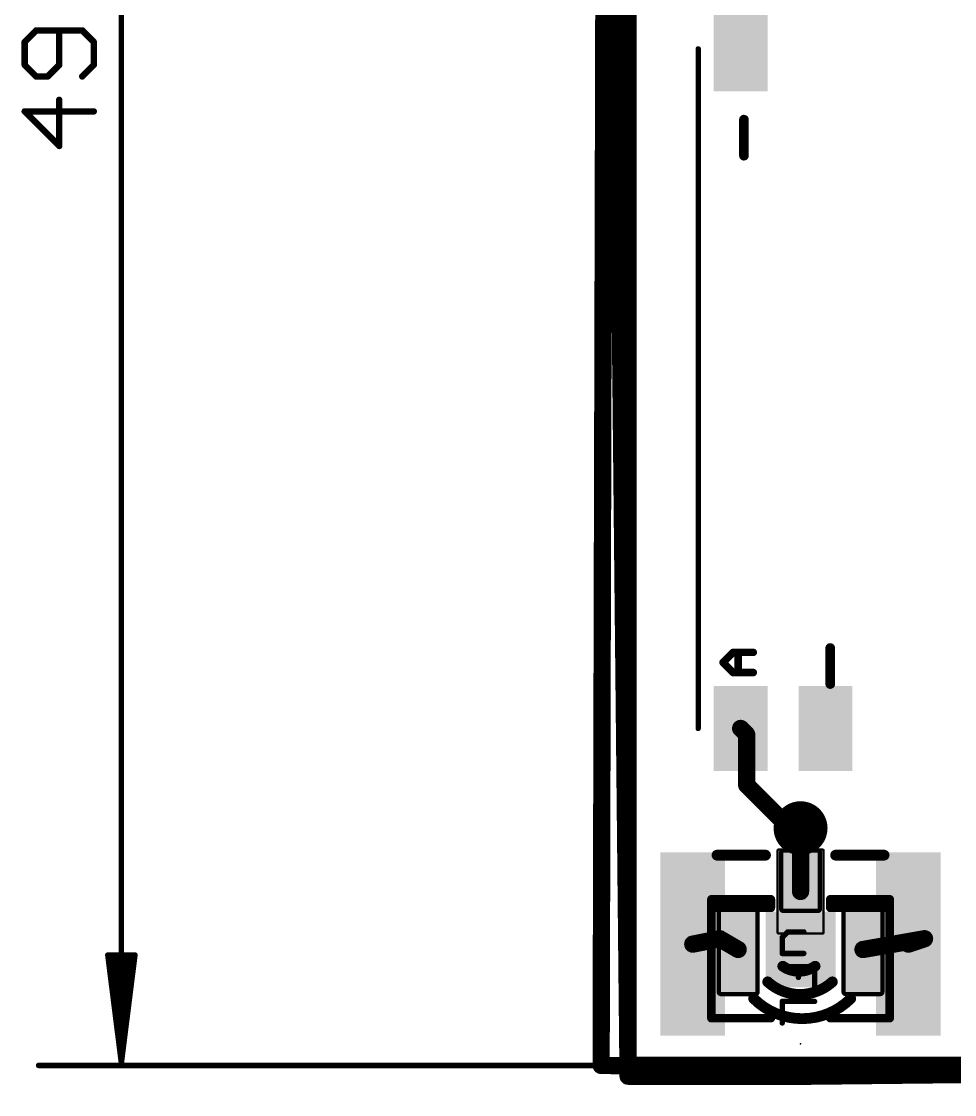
# Model space of a CAD drawing. Extents: x -14.3 to 43.3, y 12 to 70.9.
# Drawn here: x -14.29 to 7.69, y 12.01 to 37.29 of the extents above; entities that cross this region are included whole.
import ezdxf

# ---------------------------------------------------------------- set-up
doc = ezdxf.new("R2010")
doc.units = 0
for name, color, linetype in [('1', 22, 'CONTINUOUS'), ('16', 175, 'CONTINUOUS'), ('17', 82, 'CONTINUOUS'), ('20', 7, 'CONTINUOUS'), ('21', 253, 'CONTINUOUS'), ('22', 253, 'CONTINUOUS'), ('23', 7, 'CONTINUOUS'), ('41', 22, 'CONTINUOUS')]:
    doc.layers.add(name, color=color, linetype=linetype)

# ---------------------------------------------------------------- blocks, each defined once
blk = doc.blocks.new('RECT')
blk.add_solid([(-0.5, -0.5), (0.5, -0.5), (-0.5, 0.5), (0.5, 0.5)])
blk = doc.blocks.new('RECT243840X162560R20')
at = {"const_width": 0.1016}
blk.add_lwpolyline([(0.7112, -0.4064), (0.7112, 0.4064, 0.4142), (0.6604, 0.4572), (-0.6604, 0.4572, 0.4142), (-0.7112, 0.4064), (-0.7112, -0.4064, 0.4142), (-0.6604, -0.4572), (0.6604, -0.4572, 0.4142)], format="xyb", close=True, dxfattribs=at)
blk.add_solid([(-0.6858, -0.4318), (0.6858, -0.4318), (-0.6858, 0.4318), (0.6858, 0.4318)])
blk = doc.blocks.new('ROUNDP')
at = {"const_width": 0.5}
blk.add_lwpolyline([(0, -0.25, 1), (0, 0.25, 1), (0, -0.25)], format="xyb", dxfattribs=at)
blk = doc.blocks.new('RECT325120X182880R10')
at = {"const_width": 0.0571}
blk.add_lwpolyline([(0.9874, -0.5143), (0.9874, 0.5143, 0.4142), (0.9588, 0.5429), (-0.9588, 0.5429, 0.4142), (-0.9874, 0.5143), (-0.9874, -0.5143, 0.4142), (-0.9588, -0.5429), (0.9588, -0.5429, 0.4142)], format="xyb", close=True, dxfattribs=at)
blk.add_solid([(-0.9731, -0.5286), (0.9731, -0.5286), (-0.9731, 0.5286), (0.9731, 0.5286)])
blk = doc.blocks.new('RECT352000X162560R20')
at = {"const_width": 0.1016}
blk.add_lwpolyline([(1.0492, -0.4064), (1.0492, 0.4064, 0.4142), (0.9984, 0.4572), (-0.9984, 0.4572, 0.4142), (-1.0492, 0.4064), (-1.0492, -0.4064, 0.4142), (-0.9984, -0.4572), (0.9984, -0.4572, 0.4142)], format="xyb", close=True, dxfattribs=at)
blk.add_solid([(-1.0238, -0.4318), (1.0238, -0.4318), (-1.0238, 0.4318), (1.0238, 0.4318)])

msp = doc.modelspace()

# ---------------------------------------------------------------- linework, layer by layer
at = {"layer": '1', "const_width": 0.4064}
for points in [[(-0.635, 12.7), (-0.508, 62.484)], [(2.794, 20.4965), (2.652, 20.6385)], [(2.794, 19.304), (2.794, 20.4965)], [(3.81, 18.288), (2.794, 19.304)], [(4.064, 18.288), (3.81, 18.288)], [(4.064, 17.0508), (4.064, 18.288)], [(2.159, 15.6845), (1.524, 15.5575)], [(2.5938, 15.4305), (2.159, 15.6845)], [(5.5343, 15.4305), (6.985, 15.6845)], [(6.985, 15.6845), (6.604, 15.5575)], [(39.2938, 12.2174), (-0.635, 12.7)]]:
    msp.add_lwpolyline(points, dxfattribs=at)
at = {"layer": '1', "const_width": 0.2032}
for points in [[(2.7238, 20.7103, 1), (2.5802, 20.5667)], [(2.8956, 20.4965, 1), (2.6924, 20.4965)], [(2.7222, 20.4247, 1), (2.8658, 20.5683)], [(2.8658, 19.3758, 1), (2.7222, 19.2322)], [(2.6924, 19.304, 1), (2.8956, 19.304)], [(3.81, 18.3896, 1), (3.81, 18.1864)], [(3.7382, 18.2162, 1), (3.8818, 18.3598)], [(4.1656, 18.288, 1), (3.9624, 18.288)], [(4.064, 18.1864, 1), (4.064, 18.3896)], [(3.9624, 17.0508, 1), (4.1656, 17.0508)], [(1.5041, 15.6571, 1), (1.5439, 15.4579)], [(2.2103, 15.7722, 1), (2.1077, 15.5968)], [(2.1789, 15.5849, 1), (2.1391, 15.7841)], [(6.5719, 15.6539, 1), (6.6361, 15.4611)], [(7.0171, 15.5881, 1), (6.9529, 15.7809)], [(7.0025, 15.5844, 1), (6.9675, 15.7846)], [(2.5425, 15.3428, 1), (2.645, 15.5182)], [(5.5167, 15.5306, 1), (5.5518, 15.3304)], [(-0.6338, 12.8016, 1), (-0.6362, 12.5984)], [(-0.7366, 12.7003, 1), (-0.5334, 12.6997)]]:
    msp.add_lwpolyline(points, format="xyb", dxfattribs=at)
at = {"layer": '16', "const_width": 0.4064}
for points in [[(0, 12.446), (-0.508, 62.0268)], [(4.064, 18.288), (4.064, 16.7967)], [(27.432, 12.7), (4.318, 12.446)], [(4.318, 12.446), (0, 12.446)]]:
    msp.add_lwpolyline(points, dxfattribs=at)
at = {"layer": '16', "const_width": 0.2032}
for points in [[(4.1656, 18.288, 1), (3.9624, 18.288)], [(3.9624, 16.7967, 1), (4.1656, 16.7967)], [(0, 12.5476, 1), (0, 12.3444)], [(4.3169, 12.5476, 1), (4.3191, 12.3444)], [(4.318, 12.3444, 1), (4.318, 12.5476)], [(-0.1016, 12.445, 1), (0.1016, 12.447)]]:
    msp.add_lwpolyline(points, format="xyb", dxfattribs=at)
at = {"layer": '20'}
for points, const_width in [([(-11.938, 62.165), (-11.938, 12.765)], 0.13), ([(0, 62.23), (0, 12.7)], 0.4064), ([(-13.9445, 37.0809), (-14.2157, 36.8098)], 0.1524), ([(-12.8599, 37.0809), (-13.9445, 37.0809)], 0.1524), ([(-13.4022, 36.2674), (-13.4022, 37.0809)], 0.1524), ([(-12.5887, 36.8098), (-12.8599, 37.0809)], 0.1524), ([(-14.2157, 36.8098), (-14.2157, 36.2674)], 0.1524), ([(-12.5887, 36.2674), (-12.5887, 36.8098)], 0.1524), ([(-14.2157, 36.2674), (-13.9445, 35.9963)], 0.1524), ([(-13.6734, 35.9963), (-13.4022, 36.2674)], 0.1524), ([(-12.8599, 35.9963), (-12.5887, 36.2674)], 0.1524), ([(-13.9445, 35.9963), (-13.6734, 35.9963)], 0.1524), ([(-13.4022, 34.3591), (-13.4022, 35.4438)], 0.1524), ([(-12.5887, 35.1726), (-14.2157, 35.1726)], 0.1524), ([(-14.2157, 35.1726), (-13.4022, 34.3591)], 0.1524), ([(-11.938, 12.765), (-12.2572, 15.3)], 0.13), ([(-12.2572, 15.3), (-11.6188, 15.3)], 0.13), ([(-11.938, 12.765), (-12.198, 15.3)], 0.13), ([(-11.938, 12.765), (-12.068, 15.3)], 0.13), ([(-11.6188, 15.3), (-11.938, 12.765)], 0.13), ([(-11.808, 15.3), (-11.938, 12.765)], 0.13), ([(-11.678, 15.3), (-11.938, 12.765)], 0.13), ([(0, 12.7), (39.37, 12.7)], 0.4064), ([(0, 12.7), (-13.888, 12.7)], 0.13)]:
    msp.add_lwpolyline(points, dxfattribs=dict(at, const_width=const_width))
for points, const_width in [([(-13.9445, 37.119, 1), (-13.9445, 37.0428)], 0.0762), ([(-13.9176, 37.054, 1), (-13.9715, 37.1079)], 0.0762), ([(-13.3641, 37.0809, 1), (-13.4403, 37.0809)], 0.0762), ([(-12.8329, 37.1079, 1), (-12.8868, 37.054)], 0.0762), ([(-12.8599, 37.0428, 1), (-12.8599, 37.119)], 0.0762), ([(-14.1776, 36.8098, 1), (-14.2538, 36.8098)], 0.0762), ([(-14.2426, 36.8367, 1), (-14.1887, 36.7828)], 0.0762), ([(-12.5506, 36.8098, 1), (-12.6268, 36.8098)], 0.0762), ([(-12.6156, 36.7828, 1), (-12.5618, 36.8367)], 0.0762), ([(-14.1887, 36.2944, 1), (-14.2426, 36.2405)], 0.0762), ([(-14.2538, 36.2674, 1), (-14.1776, 36.2674)], 0.0762), ([(-13.4403, 36.2674, 1), (-13.3641, 36.2674)], 0.0762), ([(-13.3753, 36.2405, 1), (-13.4291, 36.2944)], 0.0762), ([(-12.6268, 36.2674, 1), (-12.5506, 36.2674)], 0.0762), ([(-12.5618, 36.2405, 1), (-12.6156, 36.2944)], 0.0762), ([(-13.9445, 36.0344, 1), (-13.9445, 35.9582)], 0.0762), ([(-13.9715, 35.9693, 1), (-13.9176, 36.0232)], 0.0762), ([(-13.7003, 36.0232, 1), (-13.6464, 35.9693)], 0.0762), ([(-13.6734, 35.9582, 1), (-13.6734, 36.0344)], 0.0762), ([(-12.8868, 36.0232, 1), (-12.8329, 35.9693)], 0.0762), ([(-13.3641, 35.4438, 1), (-13.4403, 35.4438)], 0.0762), ([(-14.1887, 35.1996, 1), (-14.2426, 35.1457)], 0.0762), ([(-14.2157, 35.2107, 1), (-14.2157, 35.1345)], 0.0762), ([(-12.5887, 35.1345, 1), (-12.5887, 35.2107)], 0.0762), ([(-13.4403, 34.3591, 1), (-13.3641, 34.3591)], 0.0762), ([(-13.4291, 34.3322, 1), (-13.3753, 34.3861)], 0.0762), ([(-12.225, 15.3041, 1), (-12.2895, 15.2959)], 0.065), ([(-12.2572, 15.3325, 1), (-12.2572, 15.2675)], 0.065), ([(-12.1657, 15.3033, 1), (-12.2303, 15.2967)], 0.065), ([(-12.0355, 15.3017, 1), (-12.1005, 15.2983)], 0.065), ([(-11.7755, 15.2983, 1), (-11.8405, 15.3017)], 0.065), ([(-11.6457, 15.2967, 1), (-11.7103, 15.3033)], 0.065), ([(-11.5865, 15.2959, 1), (-11.651, 15.3041)], 0.065), ([(-11.6188, 15.2675, 1), (-11.6188, 15.3325)], 0.065), ([(0, 12.8016, 1), (0, 12.5984)], 0.2032), ([(-13.888, 12.7325, 1), (-13.888, 12.6675)], 0.065), ([(-11.9702, 12.7691, 1), (-11.9058, 12.7609)], 0.065), ([(-11.9703, 12.7683, 1), (-11.9057, 12.7617)], 0.065), ([(-11.9705, 12.7633, 1), (-11.9055, 12.7667)], 0.065), ([(-11.9705, 12.7667, 1), (-11.9055, 12.7633)], 0.065), ([(-11.9705, 12.765, 1), (-11.9055, 12.765)], 0.065), ([(-11.9703, 12.7617, 1), (-11.9057, 12.7683)], 0.065), ([(-11.9702, 12.7609, 1), (-11.9058, 12.7691)], 0.065), ([(-0.1016, 12.7, 1), (0.1016, 12.7)], 0.2032), ([(0, 12.6675, 1), (0, 12.7325)], 0.065)]:
    msp.add_lwpolyline(points, format="xyb", dxfattribs=dict(at, const_width=const_width))
at = {"layer": '21'}
for points, const_width in [([(1.652, 36.646), (1.652, 20.6385)], 0.127), ([(2.7305, 34.1301), (2.7305, 34.9784)], 0.2286), ([(2.2373, 22.1921), (2.4746, 22.4294)], 0.1778), ([(2.4746, 22.4294), (2.9491, 22.4294)], 0.1778), ([(2.5932, 21.9548), (2.5932, 22.4294)], 0.1778), ([(4.7625, 21.6841), (4.7625, 22.5324)], 0.2286), ([(2.4746, 21.9548), (2.2373, 22.1921)], 0.1778), ([(2.9491, 21.9548), (2.4746, 21.9548)], 0.1778), ([(3.2385, 17.653), (2.0955, 17.653)], 0.254), ([(6.0325, 17.653), (4.8895, 17.653)], 0.254), ([(3.364, 16.613), (1.964, 16.613)], 0.2032), ([(1.964, 16.613), (1.964, 16.413)], 0.2032), ([(3.364, 16.613), (3.364, 16.413)], 0.2032), ([(6.164, 16.613), (4.764, 16.613)], 0.2032), ([(4.764, 16.613), (4.764, 16.413)], 0.2032), ([(6.164, 16.613), (6.164, 16.413)], 0.2032), ([(3.364, 16.413), (1.964, 16.413)], 0.2032), ([(1.964, 16.413), (1.964, 13.813)], 0.2032), ([(3.364, 16.513), (2.064, 16.513)], 0.2032), ([(6.064, 16.513), (4.764, 16.513)], 0.2032), ([(6.164, 16.413), (4.764, 16.413)], 0.2032), ([(6.164, 13.813), (6.164, 16.413)], 0.2032), ([(3.7593, 15.8456), (3.6322, 15.7185)], 0.127), ([(3.6322, 15.7185), (3.6322, 15.3371)], 0.127), ([(4.1406, 15.8456), (3.7593, 15.8456)], 0.127), ([(3.6322, 15.3371), (4.1406, 15.3371)], 0.127), ([(3.6322, 15.027), (4.3948, 15.027)], 0.127), ([(4.0135, 15.027), (4.0135, 14.7728)], 0.127), ([(4.3948, 15.027), (4.3948, 14.5186)], 0.127), ([(4.3948, 14.2084), (3.6322, 14.2084)], 0.127), ([(3.6322, 14.2084), (3.6322, 13.7)], 0.127), ([(3.364, 13.813), (1.964, 13.813)], 0.2032), ([(6.164, 13.813), (4.764, 13.813)], 0.2032)]:
    msp.add_lwpolyline(points, dxfattribs=dict(at, const_width=const_width))
for points, const_width in [([(1.6838, 36.646, 1), (1.6203, 36.646)], 0.0635), ([(2.7876, 34.9784, 1), (2.6733, 34.9784)], 0.1143), ([(2.6733, 34.1301, 1), (2.7876, 34.1301)], 0.1143), ([(2.4746, 22.4738, 1), (2.4746, 22.3849)], 0.0889), ([(2.506, 22.3979, 1), (2.4431, 22.4608)], 0.0889), ([(2.6376, 22.4294, 1), (2.5487, 22.4294)], 0.0889), ([(2.9491, 22.3849, 1), (2.9491, 22.4738)], 0.0889), ([(4.8196, 22.5324, 1), (4.7053, 22.5324)], 0.1143), ([(2.2687, 22.2235, 1), (2.2059, 22.1607)], 0.0889), ([(2.2059, 22.2235, 1), (2.2687, 22.1607)], 0.0889), ([(2.4746, 21.9993, 1), (2.4746, 21.9104)], 0.0889), ([(2.4431, 21.9234, 1), (2.506, 21.9863)], 0.0889), ([(2.5487, 21.9548, 1), (2.6376, 21.9548)], 0.0889), ([(2.9491, 21.9104, 1), (2.9491, 21.9993)], 0.0889), ([(4.7053, 21.6841, 1), (4.8196, 21.6841)], 0.1143), ([(1.6203, 20.6385, 1), (1.6838, 20.6385)], 0.0635), ([(2.0955, 17.7165, 1), (2.0955, 17.5895)], 0.127), ([(3.2385, 17.5895, 1), (3.2385, 17.7165)], 0.127), ([(4.8895, 17.7165, 1), (4.8895, 17.5895)], 0.127), ([(6.0325, 17.5895, 1), (6.0325, 17.7165)], 0.127), ([(1.964, 16.6638, 1), (1.964, 16.5622)], 0.1016), ([(2.0148, 16.613, 1), (1.9132, 16.613)], 0.1016), ([(3.4148, 16.613, 1), (3.3132, 16.613)], 0.1016), ([(3.364, 16.5622, 1), (3.364, 16.6638)], 0.1016), ([(4.764, 16.6638, 1), (4.764, 16.5622)], 0.1016), ([(4.8148, 16.613, 1), (4.7132, 16.613)], 0.1016), ([(6.2148, 16.613, 1), (6.1132, 16.613)], 0.1016), ([(6.164, 16.5622, 1), (6.164, 16.6638)], 0.1016), ([(1.964, 16.4638, 1), (1.964, 16.3622)], 0.1016), ([(2.0148, 16.413, 1), (1.9132, 16.413)], 0.1016), ([(1.9132, 16.413, 1), (2.0148, 16.413)], 0.1016), ([(2.064, 16.5638, 1), (2.064, 16.4622)], 0.1016), ([(3.3132, 16.413, 1), (3.4148, 16.413)], 0.1016), ([(3.364, 16.4622, 1), (3.364, 16.5638)], 0.1016), ([(3.364, 16.3622, 1), (3.364, 16.4638)], 0.1016), ([(4.764, 16.5638, 1), (4.764, 16.4622)], 0.1016), ([(4.764, 16.4638, 1), (4.764, 16.3622)], 0.1016), ([(4.7132, 16.413, 1), (4.8148, 16.413)], 0.1016), ([(6.064, 16.4622, 1), (6.064, 16.5638)], 0.1016), ([(6.2148, 16.413, 1), (6.1132, 16.413)], 0.1016), ([(6.1132, 16.413, 1), (6.2148, 16.413)], 0.1016), ([(6.164, 16.3622, 1), (6.164, 16.4638)], 0.1016), ([(3.664, 15.7185, 1), (3.6004, 15.7185)], 0.0635), ([(3.6097, 15.7409, 1), (3.6547, 15.696)], 0.0635), ([(3.7593, 15.8773, 1), (3.7593, 15.8138)], 0.0635), ([(3.7818, 15.8231, 1), (3.7369, 15.868)], 0.0635), ([(4.1406, 15.8138, 1), (4.1406, 15.8773)], 0.0635), ([(3.6004, 15.3371, 1), (3.664, 15.3371)], 0.0635), ([(3.6322, 15.3689, 1), (3.6322, 15.3054)], 0.0635), ([(4.1406, 15.3054, 1), (4.1406, 15.3689)], 0.0635), ([(3.6322, 15.0587, 1), (3.6322, 14.9952)], 0.0635), ([(4.0453, 15.027, 1), (3.9818, 15.027)], 0.0635), ([(4.4266, 15.027, 1), (4.3631, 15.027)], 0.0635), ([(4.3948, 14.9952, 1), (4.3948, 15.0587)], 0.0635), ([(3.9818, 14.7728, 1), (4.0453, 14.7728)], 0.0635), ([(4.3631, 14.5186, 1), (4.4266, 14.5186)], 0.0635), ([(3.664, 14.2084, 1), (3.6004, 14.2084)], 0.0635), ([(3.6322, 14.2402, 1), (3.6322, 14.1767)], 0.0635), ([(4.3948, 14.1767, 1), (4.3948, 14.2402)], 0.0635), ([(1.964, 13.8638, 1), (1.964, 13.7622)], 0.1016), ([(3.364, 13.7622, 1), (3.364, 13.8638)], 0.1016), ([(4.764, 13.8638, 1), (4.764, 13.7622)], 0.1016), ([(6.164, 13.7622, 1), (6.164, 13.8638)], 0.1016), ([(1.9132, 13.813, 1), (2.0148, 13.813)], 0.1016), ([(3.6004, 13.7, 1), (3.664, 13.7)], 0.0635), ([(6.1132, 13.813, 1), (6.2148, 13.813)], 0.1016)]:
    msp.add_lwpolyline(points, format="xyb", dxfattribs=dict(at, const_width=const_width))
at = {"layer": '22'}
for points, const_width in [([(3.6449, 15.0368, 0.3122), (4.4069, 15.0368)], 0.254), ([(3.681, 15.089, 1), (3.6088, 14.9846)], 0.127), ([(4.443, 14.9846, 1), (4.3708, 15.089)], 0.127), ([(3.2893, 14.6685, 0.3879), (4.8133, 14.6685)], 0.254), ([(3.3321, 14.7154, 1), (3.2465, 14.6216)], 0.127), ([(4.8561, 14.6216, 1), (4.7705, 14.7154)], 0.127), ([(2.9591, 14.2748, 0.4142), (5.2451, 14.2748)], 0.254), ([(3.004, 14.3197, 1), (2.9142, 14.2299)], 0.127), ([(5.29, 14.2299, 1), (5.2002, 14.3197)], 0.127)]:
    msp.add_lwpolyline(points, format="xyb", dxfattribs=dict(at, const_width=const_width))
at = {"layer": '23'}
msp.add_point((4.064, 13.208), dxfattribs=at)

# ---------------------------------------------------------------- block references
at = {"layer": '1', "rotation": 270}
for p, xscale, yscale in [((2.652, 36.646), 2, 1.27), ((2.652, 20.6385), 2, 1.27), ((4.652, 20.6385), 2, 1.27), ((1.524, 15.5575), 4.318, 1.524), ((6.604, 15.5575), 4.318, 1.524)]:
    msp.add_blockref('RECT', p, dxfattribs=dict(at, xscale=xscale, yscale=yscale))
at = {"layer": '1', "rotation": 90}
for name, p in [('RECT243840X162560R20', (4.064, 17.0508)), ('RECT352000X162560R20', (2.5938, 15.4305)), ('RECT352000X162560R20', (5.5343, 15.4305))]:
    msp.add_blockref(name, p, dxfattribs=at)
at = {"layer": '16', "xscale": 4.318, "yscale": 1.524, "rotation": 90}
for p in [(1.524, 15.5575), (6.604, 15.5575)]:
    msp.add_blockref('RECT', p, dxfattribs=at)
at = {"layer": '16', "rotation": 270}
msp.add_blockref('RECT325120X182880R10', (4.064, 16.7967), dxfattribs=at)
at = {"layer": '17', "xscale": 1.27, "yscale": 1.27, "rotation": 90}
msp.add_blockref('ROUNDP', (4.064, 18.288), dxfattribs=at)
msp.add_blockref('ROUNDP', (4.064, 18.288), dxfattribs=at)
at = {"layer": '41', "xscale": 1.778, "yscale": 1.651, "rotation": 90}
msp.add_blockref('RECT', (4.064, 15.4305), dxfattribs=at)

doc.saveas('drawing.dxf')
